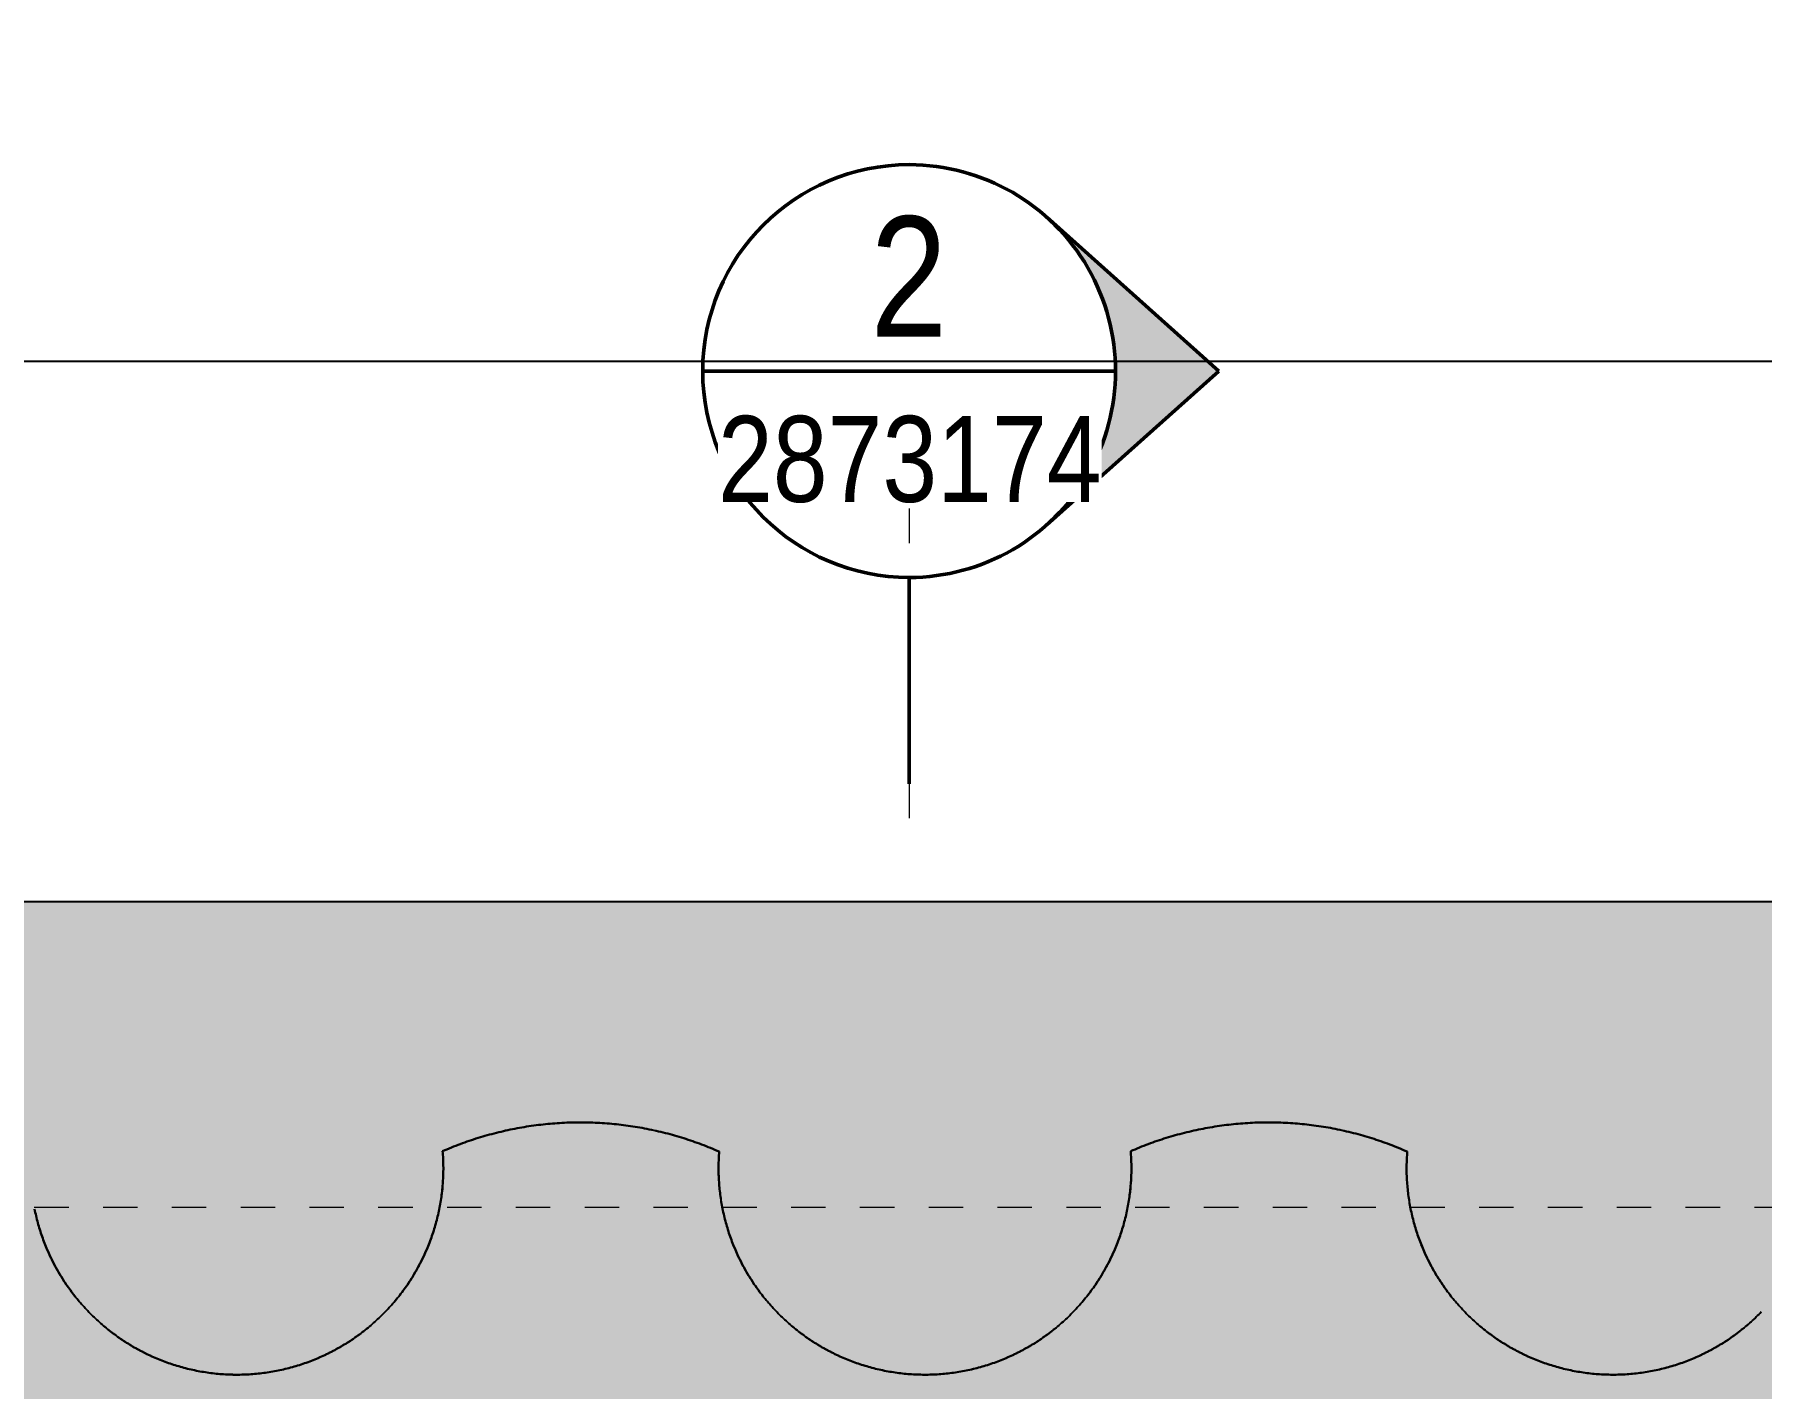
# Model space of a CAD drawing. Header units: metres. Extents: x -1161 to -1080, y 3 to 563.
# Drawn here: x -1143.33 to -1138.31, y 544.61 to 548.55 of the extents above; entities that cross this region are included whole.
import ezdxf

# ---------------------------------------------------------------- set-up
doc = ezdxf.new("R2010")
doc.units = ezdxf.units.M
for name, pattern in [('Dot_Section Line', [0.02, 0, -0.02]), ('JacobsDash', [0.0045, 0.003, -0.0015]), ('JacobsGridLine', [0.0145, 0.01, -0.001, 0.0025, -0.001])]:
    doc.linetypes.add(name, pattern=pattern)
for name, color, linetype, lineweight in [('A-DETL', 7, 'Continuous', 13), ('A-DETL-GENF', 7, 'Continuous', 9), ('A-GENM', 7, 'Continuous', 35), ('S-BEAM', 7, 'Continuous', 50), ('S-BEAM-HDLN', 7, 'JacobsDash', 18), ('S-GRID', 7, 'Continuous', 9)]:
    doc.layers.add(name, color=color, linetype=linetype, lineweight=lineweight)
doc.layers.add('G-ANNO-SYMB', color=7, linetype='Continuous', lineweight=35, true_color=0x0080ff)
doc.styles.add('Arial Narrow', font='ARIALN.TTF', dxfattribs={"height": 0.35})
doc.styles.add('Arial Narrow_2', font='ARIALN.TTF', dxfattribs={"height": 0.25})

# ---------------------------------------------------------------- blocks, each defined once
blk = doc.blocks.new('Top of Pavement - RL A - Top of Pavement - RL A-68818558-DRG-2873171 - BARRIER LAYOUT')
at = {"layer": 'A-GENM', "color": 253, "lineweight": 25, "true_color": 0xa3a3a3}
for points, knots in [([(133.6545, 52.8254), (133.6714, 52.7616), (133.7244, 52.5622), (133.8134, 52.2271), (133.9216, 51.8201), (134.0297, 51.4132), (134.1379, 51.0062), (134.246, 50.5993), (134.3542, 50.1923), (134.4623, 49.7853), (134.5704, 49.3784), (134.6786, 48.9714), (134.7867, 48.5645), (134.8949, 48.1575), (135.003, 47.7505), (135.1111, 47.3436), (135.2193, 46.9366), (135.3274, 46.5296), (135.4356, 46.1227), (135.5437, 45.7157), (135.6519, 45.3087), (135.76, 44.9017), (135.8682, 44.4948), (135.9763, 44.0878), (136.0844, 43.6808), (136.1926, 43.2739), (136.3007, 42.8669), (136.4089, 42.4599), (136.517, 42.0529), (136.6252, 41.6459), (136.7333, 41.239), (136.8415, 40.832), (136.9496, 40.425), (137.0578, 40.018), (137.1659, 39.611), (137.274, 39.204), (137.3822, 38.7971), (137.4903, 38.3901), (137.5985, 37.9831), (137.7066, 37.5761), (137.8148, 37.1691), (137.9229, 36.7621), (138.0311, 36.3552), (138.1392, 35.9482), (138.2474, 35.5412), (138.3555, 35.1342), (138.4637, 34.7272), (138.5718, 34.3202), (138.6799, 33.9132), (138.7881, 33.5062), (138.8962, 33.0993), (139.0044, 32.6923), (139.1125, 32.2853), (139.2207, 31.8783), (139.3288, 31.4713), (139.437, 31.0643), (139.5451, 30.6573), (139.6533, 30.2503), (139.7614, 29.8433), (139.8696, 29.4363), (139.9777, 29.0294), (140.0858, 28.6224), (140.194, 28.2154), (140.3021, 27.8084), (140.4103, 27.4014), (140.5184, 26.9944), (140.6266, 26.5874), (140.7347, 26.1804), (140.8429, 25.7734), (140.951, 25.3664), (141.0592, 24.9595), (141.1673, 24.5525), (141.2754, 24.1455), (141.3836, 23.7385), (141.4917, 23.3315), (141.5999, 22.9245), (141.708, 22.5175), (141.8162, 22.1105), (141.9243, 21.7036), (142.0325, 21.2966), (142.1406, 20.8896), (142.2487, 20.4826), (142.3569, 20.0756), (142.465, 19.6686), (142.5732, 19.2616), (142.6813, 18.8547), (142.7895, 18.4477), (142.8976, 18.0407), (143.0058, 17.6337), (143.1139, 17.2268), (143.222, 16.8198), (143.3302, 16.4128), (143.4383, 16.0058), (143.5465, 15.5989), (143.6546, 15.1919), (143.7627, 14.7849), (143.8709, 14.3779), (143.961, 14.0387), (144.0331, 13.7674), (144.0871, 13.5639), (144.1412, 13.3605), (144.2133, 13.0892), (144.3034, 12.75), (144.4116, 12.3431), (144.5197, 11.9361), (144.6278, 11.5291), (144.736, 11.1222), (144.8444, 10.7153), (144.9524, 10.3083), (145.0595, 9.9011), (145.1678, 9.4942), (145.2607, 9.1557), (145.3386, 8.886), (145.3992, 8.6845), (145.4628, 8.484), (145.5289, 8.2844), (145.5965, 8.0852), (145.6648, 7.8863), (145.7327, 7.6873), (145.8221, 7.4215), (145.9107, 7.1555), (145.9993, 6.8894), (146.0883, 6.6235), (146.1998, 6.2912), (146.3336, 5.8925), (146.4672, 5.4936), (146.6007, 5.0948), (146.7343, 4.6959), (146.8681, 4.2972), (147.0025, 3.8987), (147.1372, 3.5003), (147.317, 2.9692), (147.4968, 2.4381), (147.6766, 1.907), (147.8114, 1.5086), (147.9462, 1.1103), (148.0811, 0.712), (148.2159, 0.3137), (148.3507, -0.0847), (148.4855, -0.483), (148.6204, -0.8813), (148.7552, -1.2796), (148.89, -1.6778), (149.0248, -2.0761), (149.1596, -2.4744), (149.2944, -2.8727), (149.4293, -3.2709), (149.5641, -3.6692), (149.6989, -4.0675), (149.8334, -4.4649), (149.923, -4.7296), (149.9677, -4.8615)], [0.3165601, 0.3165601, 0.3165601, 0.3165601, 0.3179191, 0.3208092, 0.3236994, 0.3265896, 0.3294798, 0.3323699, 0.3352601, 0.3381503, 0.3410405, 0.3439306, 0.3468208, 0.349711, 0.3526012, 0.3554913, 0.3583815, 0.3612717, 0.3641618, 0.367052, 0.3699422, 0.3728324, 0.3757225, 0.3786127, 0.3815029, 0.3843931, 0.3872832, 0.3901734, 0.3930636, 0.3959538, 0.3988439, 0.4017341, 0.4046243, 0.4075145, 0.4104046, 0.4132948, 0.416185, 0.4190751, 0.4219653, 0.4248555, 0.4277457, 0.4306358, 0.433526, 0.4364162, 0.4393064, 0.4421965, 0.4450867, 0.4479769, 0.4508671, 0.4537572, 0.4566474, 0.4595376, 0.4624277, 0.4653179, 0.4682081, 0.4710983, 0.4739884, 0.4768786, 0.4797688, 0.482659, 0.4855491, 0.4884393, 0.4913295, 0.4942197, 0.4971098, 0.5, 0.5028902, 0.5057803, 0.5086705, 0.5115607, 0.5144509, 0.517341, 0.5202312, 0.5231214, 0.5260116, 0.5289017, 0.5317919, 0.5346821, 0.5375723, 0.5404624, 0.5433526, 0.5462428, 0.5491329, 0.5520231, 0.5549133, 0.5578035, 0.5606936, 0.5635838, 0.566474, 0.5693642, 0.5722543, 0.5751445, 0.5780347, 0.5809249, 0.583815, 0.5867052, 0.5895954, 0.5924855, 0.5939306, 0.5953757, 0.5968208, 0.5982659, 0.6011561, 0.6040462, 0.6069364, 0.6098266, 0.6127168, 0.6156069, 0.6184971, 0.6213873, 0.6242775, 0.6271676, 0.6286127, 0.6300578, 0.6315029, 0.632948, 0.6343931, 0.6358382, 0.6372832, 0.6387283, 0.6416185, 0.6430636, 0.6445087, 0.6473988, 0.650289, 0.6531792, 0.6560694, 0.6589595, 0.6618497, 0.6647399, 0.6676301, 0.6705202, 0.6763006, 0.6791908, 0.6820809, 0.6849711, 0.6878613, 0.6907514, 0.6936416, 0.6965318, 0.699422, 0.7023121, 0.7052023, 0.7080925, 0.7109827, 0.7138728, 0.716763, 0.7196532, 0.7225434, 0.7254335, 0.7283052, 0.7283052, 0.7283052, 0.7283052]), ([(133.6545, 52.8254), (133.6714, 52.7616), (133.7244, 52.5622), (133.8134, 52.2271), (133.9216, 51.8201), (134.0297, 51.4132), (134.1379, 51.0062), (134.246, 50.5993), (134.3542, 50.1923), (134.4623, 49.7853), (134.5704, 49.3784), (134.6786, 48.9714), (134.7867, 48.5645), (134.8949, 48.1575), (135.003, 47.7505), (135.1111, 47.3436), (135.2193, 46.9366), (135.3274, 46.5296), (135.4356, 46.1227), (135.5437, 45.7157), (135.6519, 45.3087), (135.76, 44.9017), (135.8682, 44.4948), (135.9763, 44.0878), (136.0844, 43.6808), (136.1926, 43.2739), (136.3007, 42.8669), (136.4089, 42.4599), (136.517, 42.0529), (136.6252, 41.6459), (136.7333, 41.239), (136.8415, 40.832), (136.9496, 40.425), (137.0578, 40.018), (137.1659, 39.611), (137.274, 39.204), (137.3822, 38.7971), (137.4903, 38.3901), (137.5985, 37.9831), (137.7066, 37.5761), (137.8148, 37.1691), (137.9229, 36.7621), (138.0311, 36.3552), (138.1392, 35.9482), (138.2474, 35.5412), (138.3555, 35.1342), (138.4637, 34.7272), (138.5718, 34.3202), (138.6799, 33.9132), (138.7881, 33.5062), (138.8962, 33.0993), (139.0044, 32.6923), (139.1125, 32.2853), (139.2207, 31.8783), (139.3288, 31.4713), (139.437, 31.0643), (139.5451, 30.6573), (139.6533, 30.2503), (139.7614, 29.8433), (139.8696, 29.4363), (139.9777, 29.0294), (140.0858, 28.6224), (140.194, 28.2154), (140.3021, 27.8084), (140.4103, 27.4014), (140.5184, 26.9944), (140.6266, 26.5874), (140.7347, 26.1804), (140.8429, 25.7734), (140.951, 25.3664), (141.0592, 24.9595), (141.1673, 24.5525), (141.2754, 24.1455), (141.3836, 23.7385), (141.5278, 23.1958), (141.672, 22.6532), (141.8162, 22.1105), (141.9243, 21.7036), (142.0325, 21.2966), (142.1406, 20.8896), (142.2487, 20.4826), (142.3569, 20.0756), (142.465, 19.6686), (142.5732, 19.2616), (142.6813, 18.8547), (142.7895, 18.4477), (142.8976, 18.0407), (143.0058, 17.6337), (143.1139, 17.2268), (143.222, 16.8198), (143.3302, 16.4128), (143.4383, 16.0058), (143.5465, 15.5989), (143.6546, 15.1919), (143.7627, 14.7849), (143.8709, 14.3779), (143.961, 14.0387), (144.0331, 13.7674), (144.0871, 13.5639), (144.1412, 13.3605), (144.2133, 13.0892), (144.3034, 12.75), (144.4116, 12.3431), (144.5197, 11.9361), (144.6278, 11.5291), (144.736, 11.1222), (144.8444, 10.7153), (144.9524, 10.3083), (145.0595, 9.9011), (145.1678, 9.4942), (145.2607, 9.1557), (145.3386, 8.886), (145.3992, 8.6845), (145.4628, 8.484), (145.5289, 8.2844), (145.5965, 8.0852), (145.6648, 7.8863), (145.7327, 7.6873), (145.8221, 7.4215), (145.9107, 7.1555), (145.9993, 6.8894), (146.0883, 6.6235), (146.1998, 6.2912), (146.3336, 5.8925), (146.4672, 5.4936), (146.6007, 5.0948), (146.7343, 4.6959), (146.8681, 4.2972), (147.0025, 3.8987), (147.1372, 3.5003), (147.2721, 3.102), (147.4069, 2.7037), (147.5418, 2.3053), (147.6766, 1.907), (147.8114, 1.5086), (147.9462, 1.1103), (148.0811, 0.712), (148.2159, 0.3137), (148.3507, -0.0847), (148.4855, -0.483), (148.6204, -0.8813), (148.7552, -1.2796), (148.89, -1.6778), (149.0248, -2.0761), (149.1596, -2.4744), (149.2944, -2.8727), (149.4293, -3.2709), (149.5641, -3.6692), (149.6989, -4.0675), (149.8334, -4.4649), (149.923, -4.7296), (149.9677, -4.8615)], [0.3165601, 0.3165601, 0.3165601, 0.3165601, 0.3179191, 0.3208092, 0.3236994, 0.3265896, 0.3294798, 0.3323699, 0.3352601, 0.3381503, 0.3410405, 0.3439306, 0.3468208, 0.349711, 0.3526012, 0.3554913, 0.3583815, 0.3612717, 0.3641618, 0.367052, 0.3699422, 0.3728324, 0.3757225, 0.3786127, 0.3815029, 0.3843931, 0.3872832, 0.3901734, 0.3930636, 0.3959538, 0.3988439, 0.4017341, 0.4046243, 0.4075145, 0.4104046, 0.4132948, 0.416185, 0.4190751, 0.4219653, 0.4248555, 0.4277457, 0.4306358, 0.433526, 0.4364162, 0.4393064, 0.4421965, 0.4450867, 0.4479769, 0.4508671, 0.4537572, 0.4566474, 0.4595376, 0.4624277, 0.4653179, 0.4682081, 0.4710983, 0.4739884, 0.4768786, 0.4797688, 0.482659, 0.4855491, 0.4884393, 0.4913295, 0.4942197, 0.4971098, 0.5, 0.5028902, 0.5057803, 0.5086705, 0.5115607, 0.5144509, 0.517341, 0.5202312, 0.5231214, 0.5260116, 0.5317919, 0.5346821, 0.5375723, 0.5404624, 0.5433526, 0.5462428, 0.5491329, 0.5520231, 0.5549133, 0.5578035, 0.5606936, 0.5635838, 0.566474, 0.5693642, 0.5722543, 0.5751445, 0.5780347, 0.5809249, 0.583815, 0.5867052, 0.5895954, 0.5924855, 0.5939306, 0.5953757, 0.5968208, 0.5982659, 0.6011561, 0.6040462, 0.6069364, 0.6098266, 0.6127168, 0.6156069, 0.6184971, 0.6213873, 0.6242775, 0.6271676, 0.6286127, 0.6300578, 0.6315029, 0.632948, 0.6343931, 0.6358382, 0.6372832, 0.6387283, 0.6416185, 0.6430636, 0.6445087, 0.6473988, 0.650289, 0.6531792, 0.6560694, 0.6589595, 0.6618497, 0.6647399, 0.6676301, 0.6705202, 0.6734104, 0.6763006, 0.6791908, 0.6820809, 0.6849711, 0.6878613, 0.6907514, 0.6936416, 0.6965318, 0.699422, 0.7023121, 0.7052023, 0.7080925, 0.7109827, 0.7138728, 0.716763, 0.7196532, 0.7225434, 0.7254335, 0.7283052, 0.7283052, 0.7283052, 0.7283052])]:
    blk.add_open_spline(points, degree=3, knots=knots, dxfattribs=at)
blk = doc.blocks.new('T2DPAA-T2D-C3S-RS-M3D-100334_rvt-1-DRG-2873171 - BARRIER LAYOUT')
at = {"layer": 'A-GENM', "color": 9, "lineweight": 25, "true_color": 0xbebebe}
for points in [[(-1142.0418, 545.3419), (-1142.0243, 545.3473), (-1142.0066, 545.3523), (-1141.9887, 545.3568)], [(-1141.9349, 545.3688), (-1141.9169, 545.3723), (-1141.8987, 545.3753), (-1141.8805, 545.3778)], [(-1141.8805, 545.3778), (-1141.8623, 545.3803), (-1141.844, 545.3823), (-1141.8257, 545.3838)], [(-1141.8257, 545.3838), (-1141.8073, 545.3853), (-1141.789, 545.3863), (-1141.7706, 545.3867)], [(-1141.7706, 545.3867), (-1141.7522, 545.3872), (-1141.7338, 545.3872), (-1141.7154, 545.3867)], [(-1141.7154, 545.3867), (-1141.6971, 545.3861), (-1141.6787, 545.3851), (-1141.6604, 545.3835)], [(-1141.6604, 545.3835), (-1141.642, 545.382), (-1141.6238, 545.3799), (-1141.6056, 545.3774)], [(-1141.6056, 545.3774), (-1141.5873, 545.3748), (-1141.5692, 545.3718), (-1141.5512, 545.3682)], [(-1141.5512, 545.3682), (-1141.5331, 545.3647), (-1141.5152, 545.3606), (-1141.4974, 545.3561)], [(-1141.4974, 545.3561), (-1141.4795, 545.3515), (-1141.4619, 545.3465), (-1141.4443, 545.3409)], [(-1140.0418, 545.3419), (-1140.0243, 545.3473), (-1140.0066, 545.3523), (-1139.9887, 545.3568)], [(-1139.9349, 545.3688), (-1139.9169, 545.3723), (-1139.8987, 545.3753), (-1139.8805, 545.3778)], [(-1139.8805, 545.3778), (-1139.8623, 545.3803), (-1139.844, 545.3823), (-1139.8257, 545.3838)], [(-1139.8257, 545.3838), (-1139.8073, 545.3853), (-1139.789, 545.3863), (-1139.7706, 545.3868)], [(-1139.7706, 545.3868), (-1139.7522, 545.3872), (-1139.7338, 545.3872), (-1139.7154, 545.3867)], [(-1139.7154, 545.3867), (-1139.6971, 545.3861), (-1139.6787, 545.3851), (-1139.6604, 545.3835)], [(-1139.6604, 545.3835), (-1139.642, 545.382), (-1139.6238, 545.3799), (-1139.6055, 545.3774)], [(-1139.6055, 545.3774), (-1139.5873, 545.3748), (-1139.5692, 545.3718), (-1139.5512, 545.3682)], [(-1139.5512, 545.3682), (-1139.5331, 545.3647), (-1139.5152, 545.3606), (-1139.4974, 545.3561)], [(-1139.4974, 545.3561), (-1139.4795, 545.3515), (-1139.4618, 545.3465), (-1139.4443, 545.3409)], [(-1142.1451, 545.3033), (-1142.1283, 545.3107), (-1142.1112, 545.3176), (-1142.094, 545.324)], [(-1142.1431, 545.2609), (-1142.1433, 545.2751), (-1142.144, 545.2892), (-1142.1451, 545.3033)], [(-1142.094, 545.324), (-1142.0768, 545.3305), (-1142.0594, 545.3364), (-1142.0418, 545.3419)], [(-1141.4443, 545.3409), (-1141.4268, 545.3354), (-1141.4094, 545.3294), (-1141.3922, 545.3229)], [(-1141.3922, 545.3229), (-1141.375, 545.3165), (-1141.3579, 545.3095), (-1141.3411, 545.3021)], [(-1141.3411, 545.3021), (-1141.3422, 545.2882), (-1141.3429, 545.2743), (-1141.343, 545.2604)], [(-1140.1451, 545.3033), (-1140.1283, 545.3107), (-1140.1112, 545.3176), (-1140.094, 545.324)], [(-1140.1431, 545.2609), (-1140.1433, 545.2751), (-1140.144, 545.2892), (-1140.1451, 545.3033)], [(-1140.094, 545.324), (-1140.0768, 545.3305), (-1140.0594, 545.3364), (-1140.0418, 545.3419)], [(-1139.4443, 545.3409), (-1139.4268, 545.3354), (-1139.4094, 545.3294), (-1139.3922, 545.3229)], [(-1139.3922, 545.3229), (-1139.375, 545.3165), (-1139.3579, 545.3095), (-1139.3411, 545.3021)], [(-1139.3411, 545.3021), (-1139.3422, 545.2882), (-1139.3429, 545.2743), (-1139.343, 545.2604)], [(-1142.1441, 545.2184), (-1142.1433, 545.2325), (-1142.1429, 545.2467), (-1142.1431, 545.2609)], [(-1141.343, 545.2604), (-1141.3432, 545.2465), (-1141.3429, 545.2326), (-1141.3421, 545.2187)], [(-1140.1441, 545.2184), (-1140.1433, 545.2325), (-1140.1429, 545.2467), (-1140.1431, 545.2609)], [(-1139.343, 545.2604), (-1139.3432, 545.2465), (-1139.3429, 545.2326), (-1139.3421, 545.2187)], [(-1142.1481, 545.1761), (-1142.1463, 545.1901), (-1142.1449, 545.2042), (-1142.1441, 545.2184)], [(-1141.3421, 545.2187), (-1141.3412, 545.2048), (-1141.34, 545.1909), (-1141.3382, 545.1771)], [(-1140.1481, 545.1761), (-1140.1463, 545.1901), (-1140.1449, 545.2042), (-1140.1441, 545.2184)], [(-1139.3421, 545.2187), (-1139.3412, 545.2048), (-1139.34, 545.1909), (-1139.3382, 545.1771)], [(-1142.1551, 545.1341), (-1142.1523, 545.148), (-1142.1499, 545.162), (-1142.1481, 545.1761)], [(-1141.3382, 545.1771), (-1141.3364, 545.1633), (-1141.3342, 545.1496), (-1141.3314, 545.1359)], [(-1140.1551, 545.1341), (-1140.1523, 545.148), (-1140.1499, 545.162), (-1140.1481, 545.1761)], [(-1139.3382, 545.1771), (-1139.3364, 545.1633), (-1139.3342, 545.1496), (-1139.3314, 545.1359)], [(-1143.3313, 545.1352), (-1143.3286, 545.1218), (-1143.3254, 545.1085), (-1143.3218, 545.0953)], [(-1143.3218, 545.0953), (-1143.3181, 545.0819), (-1143.314, 545.0686), (-1143.3094, 545.0554)], [(-1142.165, 545.0928), (-1142.1612, 545.1065), (-1142.1579, 545.1203), (-1142.1551, 545.1341)], [(-1141.3314, 545.1359), (-1141.3287, 545.1223), (-1141.3255, 545.1087), (-1141.3218, 545.0953)], [(-1141.3218, 545.0953), (-1141.3181, 545.0819), (-1141.314, 545.0686), (-1141.3094, 545.0554)], [(-1140.165, 545.0928), (-1140.1612, 545.1065), (-1140.1579, 545.1203), (-1140.1551, 545.1341)], [(-1139.3314, 545.1359), (-1139.3287, 545.1223), (-1139.3255, 545.1087), (-1139.3218, 545.0953)], [(-1139.3218, 545.0953), (-1139.3181, 545.0819), (-1139.314, 545.0686), (-1139.3094, 545.0554)], [(-1143.3094, 545.0554), (-1143.3048, 545.0423), (-1143.2997, 545.0293), (-1143.2942, 545.0165)], [(-1142.1935, 545.0128), (-1142.1878, 545.0258), (-1142.1826, 545.0389), (-1142.1779, 545.0523)], [(-1142.1779, 545.0523), (-1142.1731, 545.0656), (-1142.1688, 545.0792), (-1142.165, 545.0928)], [(-1141.3094, 545.0554), (-1141.3048, 545.0423), (-1141.2997, 545.0293), (-1141.2942, 545.0165)], [(-1140.1935, 545.0128), (-1140.1878, 545.0258), (-1140.1826, 545.0389), (-1140.1779, 545.0523)], [(-1140.1779, 545.0523), (-1140.1731, 545.0656), (-1140.1688, 545.0792), (-1140.165, 545.0928)], [(-1139.3094, 545.0554), (-1139.3048, 545.0423), (-1139.2997, 545.0293), (-1139.2942, 545.0165)], [(-1143.2942, 545.0165), (-1143.2888, 545.0037), (-1143.2828, 544.9912), (-1143.2764, 544.9788)], [(-1142.212, 544.9745), (-1142.2054, 544.987), (-1142.1992, 544.9998), (-1142.1935, 545.0128)], [(-1141.2942, 545.0165), (-1141.2888, 545.0037), (-1141.2828, 544.9912), (-1141.2764, 544.9788)], [(-1140.212, 544.9745), (-1140.2054, 544.987), (-1140.1992, 544.9998), (-1140.1935, 545.0128)], [(-1139.2942, 545.0165), (-1139.2888, 545.0037), (-1139.2828, 544.9912), (-1139.2764, 544.9788)], [(-1143.2764, 544.9788), (-1143.2701, 544.9664), (-1143.2633, 544.9543), (-1143.256, 544.9424)], [(-1143.256, 544.9424), (-1143.2488, 544.9305), (-1143.2412, 544.9188), (-1143.2331, 544.9074)], [(-1142.233, 544.9376), (-1142.2256, 544.9496), (-1142.2185, 544.9619), (-1142.212, 544.9745)], [(-1141.2764, 544.9788), (-1141.2701, 544.9664), (-1141.2633, 544.9543), (-1141.256, 544.9424)], [(-1141.256, 544.9424), (-1141.2488, 544.9305), (-1141.2412, 544.9188), (-1141.2331, 544.9074)], [(-1140.233, 544.9376), (-1140.2256, 544.9496), (-1140.2185, 544.9619), (-1140.212, 544.9745)], [(-1139.2764, 544.9788), (-1139.2701, 544.9664), (-1139.2633, 544.9543), (-1139.256, 544.9424)], [(-1139.256, 544.9424), (-1139.2488, 544.9305), (-1139.2412, 544.9188), (-1139.2331, 544.9074)], [(-1143.2331, 544.9074), (-1143.2251, 544.8961), (-1143.2167, 544.885), (-1143.2079, 544.8742)], [(-1142.2828, 544.8687), (-1142.2737, 544.8796), (-1142.265, 544.8908), (-1142.2567, 544.9023)], [(-1142.2567, 544.9023), (-1142.2484, 544.9137), (-1142.2405, 544.9255), (-1142.233, 544.9376)], [(-1141.2331, 544.9074), (-1141.2251, 544.8961), (-1141.2167, 544.885), (-1141.2079, 544.8742)], [(-1140.2828, 544.8687), (-1140.2737, 544.8796), (-1140.265, 544.8908), (-1140.2567, 544.9023)], [(-1140.2567, 544.9023), (-1140.2484, 544.9137), (-1140.2405, 544.9255), (-1140.233, 544.9376)], [(-1139.2331, 544.9074), (-1139.2251, 544.8961), (-1139.2167, 544.885), (-1139.2079, 544.8742)], [(-1143.2079, 544.8742), (-1143.1991, 544.8634), (-1143.1899, 544.8529), (-1143.1804, 544.8428)], [(-1143.1804, 544.8428), (-1143.1708, 544.8326), (-1143.161, 544.8228), (-1143.1507, 544.8134)], [(-1142.3112, 544.8371), (-1142.3014, 544.8473), (-1142.2919, 544.8578), (-1142.2828, 544.8687)], [(-1141.2079, 544.8742), (-1141.1991, 544.8634), (-1141.1899, 544.8529), (-1141.1804, 544.8428)], [(-1141.1804, 544.8428), (-1141.1708, 544.8326), (-1141.161, 544.8228), (-1141.1507, 544.8134)], [(-1140.3112, 544.8371), (-1140.3014, 544.8473), (-1140.2919, 544.8578), (-1140.2828, 544.8687)], [(-1139.2079, 544.8742), (-1139.1991, 544.8634), (-1139.1899, 544.8529), (-1139.1804, 544.8428)], [(-1139.1804, 544.8428), (-1139.1708, 544.8326), (-1139.161, 544.8228), (-1139.1507, 544.8134)], [(-1143.1507, 544.8134), (-1143.1405, 544.8039), (-1143.13, 544.7948), (-1143.1191, 544.7861)], [(-1142.3744, 544.7802), (-1142.3632, 544.789), (-1142.3523, 544.7981), (-1142.3418, 544.8075)], [(-1142.3418, 544.8075), (-1142.3313, 544.817), (-1142.321, 544.8269), (-1142.3112, 544.8371)], [(-1141.1507, 544.8134), (-1141.1405, 544.8039), (-1141.13, 544.7948), (-1141.1191, 544.7861)], [(-1140.3744, 544.7802), (-1140.3632, 544.789), (-1140.3523, 544.7981), (-1140.3418, 544.8075)], [(-1140.3418, 544.8075), (-1140.3313, 544.817), (-1140.321, 544.8269), (-1140.3112, 544.8371)], [(-1139.1507, 544.8134), (-1139.1405, 544.8039), (-1139.13, 544.7948), (-1139.1191, 544.7861)], [(-1138.3744, 544.7802), (-1138.3632, 544.789), (-1138.3523, 544.7981), (-1138.3418, 544.8075)], [(-1138.3418, 544.8075), (-1138.3315, 544.8168), (-1138.3216, 544.8263), (-1138.312, 544.8363)], [(-1143.1191, 544.7861), (-1143.1083, 544.7774), (-1143.0971, 544.769), (-1143.0857, 544.7611)], [(-1143.0857, 544.7611), (-1143.0743, 544.7531), (-1143.0626, 544.7456), (-1143.0506, 544.7384)], [(-1142.4449, 544.7329), (-1142.4326, 544.7399), (-1142.4206, 544.7474), (-1142.4088, 544.7553)], [(-1142.4088, 544.7553), (-1142.3971, 544.7632), (-1142.3856, 544.7715), (-1142.3744, 544.7802)], [(-1141.1191, 544.7861), (-1141.1083, 544.7774), (-1141.0971, 544.769), (-1141.0857, 544.7611)], [(-1141.0857, 544.7611), (-1141.0743, 544.7531), (-1141.0626, 544.7456), (-1141.0506, 544.7384)], [(-1140.445, 544.7329), (-1140.4327, 544.74), (-1140.4206, 544.7474), (-1140.4088, 544.7553)], [(-1140.4088, 544.7553), (-1140.3971, 544.7632), (-1140.3856, 544.7715), (-1140.3744, 544.7802)], [(-1139.1191, 544.7861), (-1139.1083, 544.7774), (-1139.0971, 544.769), (-1139.0857, 544.7611)], [(-1139.0857, 544.7611), (-1139.0743, 544.7531), (-1139.0626, 544.7456), (-1139.0506, 544.7384)], [(-1138.445, 544.7329), (-1138.4327, 544.74), (-1138.4206, 544.7474), (-1138.4088, 544.7553)], [(-1138.4088, 544.7553), (-1138.3971, 544.7632), (-1138.3856, 544.7715), (-1138.3744, 544.7802)], [(-1143.0506, 544.7384), (-1143.0387, 544.7313), (-1143.0265, 544.7246), (-1143.0141, 544.7183)], [(-1143.0141, 544.7183), (-1143.0016, 544.712), (-1142.989, 544.7061), (-1142.9762, 544.7007)], [(-1142.9762, 544.7007), (-1142.9633, 544.6953), (-1142.9503, 544.6904), (-1142.9371, 544.6859)], [(-1142.5616, 544.6817), (-1142.548, 544.686), (-1142.5347, 544.6908), (-1142.5215, 544.696)], [(-1142.5215, 544.696), (-1142.5083, 544.7013), (-1142.4953, 544.707), (-1142.4826, 544.7131)], [(-1142.4826, 544.7131), (-1142.4698, 544.7193), (-1142.4572, 544.7259), (-1142.4449, 544.7329)], [(-1141.0506, 544.7384), (-1141.0387, 544.7313), (-1141.0265, 544.7246), (-1141.0141, 544.7183)], [(-1141.0141, 544.7183), (-1141.0016, 544.712), (-1140.989, 544.7061), (-1140.9762, 544.7007)], [(-1140.9762, 544.7007), (-1140.9633, 544.6953), (-1140.9503, 544.6904), (-1140.9371, 544.6859)], [(-1140.5616, 544.6817), (-1140.548, 544.686), (-1140.5347, 544.6908), (-1140.5215, 544.696)], [(-1140.5215, 544.696), (-1140.5083, 544.7012), (-1140.4953, 544.707), (-1140.4826, 544.7131)], [(-1140.4826, 544.7131), (-1140.4698, 544.7193), (-1140.4573, 544.7259), (-1140.445, 544.7329)], [(-1139.0506, 544.7384), (-1139.0387, 544.7313), (-1139.0265, 544.7246), (-1139.0141, 544.7183)], [(-1139.0141, 544.7183), (-1139.0016, 544.712), (-1138.989, 544.7061), (-1138.9762, 544.7007)], [(-1138.9762, 544.7007), (-1138.9633, 544.6953), (-1138.9503, 544.6904), (-1138.9371, 544.6859)], [(-1138.5615, 544.6817), (-1138.548, 544.686), (-1138.5347, 544.6908), (-1138.5215, 544.696)], [(-1138.5215, 544.696), (-1138.5083, 544.7012), (-1138.4953, 544.707), (-1138.4826, 544.7131)], [(-1138.4826, 544.7131), (-1138.4698, 544.7193), (-1138.4573, 544.7259), (-1138.445, 544.7329)], [(-1142.9371, 544.6859), (-1142.924, 544.6814), (-1142.9106, 544.6773), (-1142.8972, 544.6737)], [(-1142.8972, 544.6737), (-1142.8835, 544.6701), (-1142.8696, 544.6669), (-1142.8557, 544.6643)], [(-1142.8557, 544.6643), (-1142.8418, 544.6616), (-1142.8278, 544.6594), (-1142.8137, 544.6578)], [(-1142.8137, 544.6578), (-1142.7996, 544.6561), (-1142.7855, 544.6549), (-1142.7713, 544.6543)], [(-1142.7713, 544.6543), (-1142.7642, 544.6539), (-1142.7501, 544.6535), (-1142.7359, 544.6536), (-1142.7288, 544.6538)], [(-1142.7288, 544.6538), (-1142.7146, 544.6541), (-1142.7005, 544.655), (-1142.6863, 544.6563)], [(-1142.6863, 544.6563), (-1142.6722, 544.6576), (-1142.6582, 544.6595), (-1142.6442, 544.6618)], [(-1142.6442, 544.6618), (-1142.6302, 544.6641), (-1142.6163, 544.667), (-1142.6025, 544.6703)], [(-1142.6025, 544.6703), (-1142.5887, 544.6736), (-1142.5751, 544.6774), (-1142.5616, 544.6817)], [(-1140.9371, 544.6859), (-1140.924, 544.6814), (-1140.9106, 544.6773), (-1140.8972, 544.6737)], [(-1140.8972, 544.6737), (-1140.8835, 544.6701), (-1140.8696, 544.6669), (-1140.8557, 544.6643)], [(-1140.8557, 544.6643), (-1140.8418, 544.6616), (-1140.8278, 544.6594), (-1140.8137, 544.6578)], [(-1140.8137, 544.6578), (-1140.8067, 544.6569), (-1140.7925, 544.6555), (-1140.7784, 544.6546), (-1140.7713, 544.6543)], [(-1140.7713, 544.6543), (-1140.7571, 544.6536), (-1140.743, 544.6534), (-1140.7288, 544.6538)], [(-1140.7288, 544.6538), (-1140.7146, 544.6541), (-1140.7005, 544.6549), (-1140.6863, 544.6563)], [(-1140.6863, 544.6563), (-1140.6722, 544.6576), (-1140.6582, 544.6595), (-1140.6442, 544.6618)], [(-1140.6442, 544.6618), (-1140.6302, 544.6642), (-1140.6163, 544.667), (-1140.6025, 544.6703)], [(-1140.6025, 544.6703), (-1140.5887, 544.6736), (-1140.5751, 544.6774), (-1140.5616, 544.6817)], [(-1138.9371, 544.6859), (-1138.924, 544.6814), (-1138.9106, 544.6773), (-1138.8972, 544.6737)], [(-1138.8972, 544.6737), (-1138.8835, 544.6701), (-1138.8696, 544.6669), (-1138.8557, 544.6643)], [(-1138.8557, 544.6643), (-1138.8418, 544.6616), (-1138.8278, 544.6594), (-1138.8137, 544.6578)], [(-1138.8137, 544.6578), (-1138.8067, 544.6569), (-1138.7925, 544.6555), (-1138.7784, 544.6546), (-1138.7713, 544.6543)], [(-1138.7713, 544.6543), (-1138.7571, 544.6536), (-1138.743, 544.6534), (-1138.7288, 544.6538)], [(-1138.7288, 544.6538), (-1138.7146, 544.6541), (-1138.7005, 544.6549), (-1138.6863, 544.6563)], [(-1138.6863, 544.6563), (-1138.6722, 544.6576), (-1138.6582, 544.6595), (-1138.6442, 544.6618)], [(-1138.6442, 544.6618), (-1138.6302, 544.6642), (-1138.6163, 544.667), (-1138.6025, 544.6703)], [(-1138.6025, 544.6703), (-1138.5887, 544.6736), (-1138.5751, 544.6774), (-1138.5615, 544.6817)]]:
    blk.add_open_spline(points, degree=3, dxfattribs=at)
at = {"layer": 'A-GENM', "color": 253, "lineweight": 25, "true_color": 0xa3a3a3}
for points in [[(-1141.9887, 545.3568), (-1142.0066, 545.3523), (-1142.0243, 545.3473), (-1142.0418, 545.3419)], [(-1141.9349, 545.3688), (-1141.953, 545.3653), (-1141.9709, 545.3613), (-1141.9887, 545.3568)], [(-1141.8805, 545.3778), (-1141.8987, 545.3753), (-1141.9169, 545.3723), (-1141.9349, 545.3688)], [(-1141.8257, 545.3838), (-1141.844, 545.3823), (-1141.8623, 545.3803), (-1141.8805, 545.3778)], [(-1141.7706, 545.3867), (-1141.789, 545.3863), (-1141.8073, 545.3853), (-1141.8257, 545.3838)], [(-1141.7154, 545.3867), (-1141.7338, 545.3872), (-1141.7522, 545.3872), (-1141.7706, 545.3867)], [(-1141.6604, 545.3835), (-1141.6787, 545.3851), (-1141.6971, 545.3861), (-1141.7154, 545.3867)], [(-1141.6056, 545.3774), (-1141.6238, 545.3799), (-1141.642, 545.382), (-1141.6604, 545.3835)], [(-1141.5512, 545.3682), (-1141.5692, 545.3718), (-1141.5873, 545.3748), (-1141.6056, 545.3774)], [(-1141.4974, 545.3561), (-1141.5063, 545.3583), (-1141.5242, 545.3626), (-1141.5421, 545.3664), (-1141.5512, 545.3682)], [(-1141.4443, 545.3409), (-1141.4619, 545.3465), (-1141.4795, 545.3515), (-1141.4974, 545.3561)], [(-1139.9887, 545.3568), (-1140.0066, 545.3523), (-1140.0243, 545.3473), (-1140.0418, 545.3419)], [(-1139.9349, 545.3688), (-1139.953, 545.3653), (-1139.9709, 545.3613), (-1139.9887, 545.3568)], [(-1139.8805, 545.3778), (-1139.8987, 545.3753), (-1139.9169, 545.3723), (-1139.9349, 545.3688)], [(-1139.8257, 545.3838), (-1139.844, 545.3823), (-1139.8623, 545.3803), (-1139.8805, 545.3778)], [(-1139.7706, 545.3867), (-1139.789, 545.3863), (-1139.8073, 545.3853), (-1139.8257, 545.3838)], [(-1139.7154, 545.3867), (-1139.7338, 545.3872), (-1139.7522, 545.3872), (-1139.7706, 545.3867)], [(-1139.6604, 545.3835), (-1139.6787, 545.3851), (-1139.6971, 545.3861), (-1139.7154, 545.3867)], [(-1139.6055, 545.3774), (-1139.6238, 545.3799), (-1139.642, 545.382), (-1139.6604, 545.3835)], [(-1139.5512, 545.3682), (-1139.5692, 545.3718), (-1139.5873, 545.3748), (-1139.6055, 545.3774)], [(-1139.4974, 545.3561), (-1139.5063, 545.3583), (-1139.5241, 545.3626), (-1139.5421, 545.3664), (-1139.5512, 545.3682)], [(-1139.4443, 545.3409), (-1139.4618, 545.3465), (-1139.4795, 545.3515), (-1139.4974, 545.3561)], [(-1142.094, 545.324), (-1142.1112, 545.3176), (-1142.1283, 545.3107), (-1142.1451, 545.3033)], [(-1142.1451, 545.3033), (-1142.144, 545.2892), (-1142.1433, 545.2751), (-1142.1431, 545.2609)], [(-1142.0418, 545.3419), (-1142.0594, 545.3364), (-1142.0768, 545.3305), (-1142.094, 545.324)], [(-1141.3922, 545.3229), (-1141.4094, 545.3294), (-1141.4268, 545.3354), (-1141.4443, 545.3409)], [(-1141.3411, 545.3021), (-1141.3579, 545.3095), (-1141.375, 545.3165), (-1141.3922, 545.3229)], [(-1141.343, 545.2604), (-1141.3429, 545.2743), (-1141.3422, 545.2882), (-1141.3411, 545.3021)], [(-1140.094, 545.324), (-1140.1112, 545.3176), (-1140.1283, 545.3107), (-1140.1451, 545.3033)], [(-1140.1451, 545.3033), (-1140.144, 545.2892), (-1140.1433, 545.2751), (-1140.1431, 545.2609)], [(-1140.0418, 545.3419), (-1140.0594, 545.3364), (-1140.0768, 545.3305), (-1140.094, 545.324)], [(-1139.3922, 545.3229), (-1139.4094, 545.3294), (-1139.4268, 545.3354), (-1139.4443, 545.3409)], [(-1139.3411, 545.3021), (-1139.3579, 545.3095), (-1139.375, 545.3165), (-1139.3922, 545.3229)], [(-1139.343, 545.2604), (-1139.3429, 545.2743), (-1139.3422, 545.2882), (-1139.3411, 545.3021)], [(-1142.1431, 545.2609), (-1142.1429, 545.2467), (-1142.1433, 545.2325), (-1142.1441, 545.2184)], [(-1141.342, 545.2187), (-1141.3429, 545.2326), (-1141.3432, 545.2465), (-1141.343, 545.2604)], [(-1140.1431, 545.2609), (-1140.1429, 545.2467), (-1140.1433, 545.2325), (-1140.1441, 545.2184)], [(-1139.3421, 545.2187), (-1139.3429, 545.2326), (-1139.3432, 545.2465), (-1139.343, 545.2604)], [(-1141.3382, 545.1771), (-1141.3399, 545.1909), (-1141.3412, 545.2048), (-1141.342, 545.2187)], [(-1139.3382, 545.1771), (-1139.34, 545.1909), (-1139.3412, 545.2048), (-1139.3421, 545.2187)], [(-1142.1481, 545.1761), (-1142.1499, 545.162), (-1142.1523, 545.148), (-1142.1551, 545.1341)], [(-1141.3314, 545.1359), (-1141.3341, 545.1496), (-1141.3364, 545.1633), (-1141.3382, 545.1771)], [(-1140.1481, 545.1761), (-1140.1499, 545.162), (-1140.1523, 545.148), (-1140.1551, 545.1341)], [(-1139.3314, 545.1359), (-1139.3341, 545.1496), (-1139.3364, 545.1633), (-1139.3382, 545.1771)], [(-1143.3218, 545.0953), (-1143.3254, 545.1085), (-1143.3286, 545.1218), (-1143.3313, 545.1352)], [(-1143.3094, 545.0554), (-1143.314, 545.0686), (-1143.3181, 545.0819), (-1143.3218, 545.0953)], [(-1142.1551, 545.1341), (-1142.1579, 545.1203), (-1142.1612, 545.1065), (-1142.165, 545.0928)], [(-1141.3218, 545.0953), (-1141.3255, 545.1087), (-1141.3287, 545.1223), (-1141.3314, 545.1359)], [(-1141.3094, 545.0554), (-1141.314, 545.0686), (-1141.3181, 545.0819), (-1141.3218, 545.0953)], [(-1140.1551, 545.1341), (-1140.1579, 545.1203), (-1140.1612, 545.1065), (-1140.165, 545.0928)], [(-1139.3218, 545.0953), (-1139.3255, 545.1087), (-1139.3287, 545.1223), (-1139.3314, 545.1359)], [(-1139.3094, 545.0554), (-1139.314, 545.0686), (-1139.3181, 545.0819), (-1139.3218, 545.0953)], [(-1143.2942, 545.0165), (-1143.2997, 545.0293), (-1143.3048, 545.0423), (-1143.3094, 545.0554)], [(-1142.1779, 545.0523), (-1142.1826, 545.0389), (-1142.1878, 545.0258), (-1142.1935, 545.0128)], [(-1142.165, 545.0928), (-1142.1669, 545.086), (-1142.171, 545.0724), (-1142.1755, 545.059), (-1142.1779, 545.0523)], [(-1141.2942, 545.0165), (-1141.2997, 545.0293), (-1141.3048, 545.0423), (-1141.3094, 545.0554)], [(-1140.1779, 545.0523), (-1140.1826, 545.0389), (-1140.1878, 545.0258), (-1140.1935, 545.0128)], [(-1140.165, 545.0928), (-1140.1669, 545.086), (-1140.171, 545.0724), (-1140.1755, 545.059), (-1140.1779, 545.0523)], [(-1139.2943, 545.0165), (-1139.2998, 545.0293), (-1139.3048, 545.0423), (-1139.3094, 545.0554)], [(-1143.2764, 544.9788), (-1143.2828, 544.9912), (-1143.2888, 545.0037), (-1143.2942, 545.0165)], [(-1142.1935, 545.0128), (-1142.1992, 544.9998), (-1142.2054, 544.987), (-1142.212, 544.9745)], [(-1141.2764, 544.9788), (-1141.2828, 544.9912), (-1141.2888, 545.0037), (-1141.2942, 545.0165)], [(-1140.1935, 545.0128), (-1140.1992, 544.9998), (-1140.2054, 544.987), (-1140.212, 544.9745)], [(-1139.2764, 544.9788), (-1139.2828, 544.9912), (-1139.2888, 545.0037), (-1139.2943, 545.0165)], [(-1143.256, 544.9424), (-1143.2633, 544.9543), (-1143.2701, 544.9664), (-1143.2764, 544.9788)], [(-1143.2331, 544.9074), (-1143.2412, 544.9188), (-1143.2488, 544.9305), (-1143.256, 544.9424)], [(-1141.256, 544.9424), (-1141.2633, 544.9543), (-1141.2701, 544.9664), (-1141.2764, 544.9788)], [(-1141.2331, 544.9074), (-1141.2412, 544.9188), (-1141.2488, 544.9305), (-1141.256, 544.9424)], [(-1139.256, 544.9424), (-1139.2632, 544.9543), (-1139.2701, 544.9664), (-1139.2764, 544.9788)], [(-1139.2331, 544.9074), (-1139.2412, 544.9188), (-1139.2488, 544.9305), (-1139.256, 544.9424)], [(-1143.2079, 544.8742), (-1143.2167, 544.885), (-1143.2251, 544.8961), (-1143.2331, 544.9074)], [(-1142.2567, 544.9023), (-1142.265, 544.8908), (-1142.2737, 544.8796), (-1142.2828, 544.8687)], [(-1142.233, 544.9376), (-1142.2405, 544.9255), (-1142.2484, 544.9137), (-1142.2567, 544.9023)], [(-1141.2079, 544.8742), (-1141.2167, 544.885), (-1141.2251, 544.8961), (-1141.2331, 544.9074)], [(-1140.2567, 544.9023), (-1140.265, 544.8908), (-1140.2737, 544.8796), (-1140.2828, 544.8687)], [(-1140.233, 544.9376), (-1140.2405, 544.9255), (-1140.2484, 544.9137), (-1140.2567, 544.9023)], [(-1139.2079, 544.8742), (-1139.2167, 544.885), (-1139.2251, 544.8961), (-1139.2331, 544.9074)], [(-1143.1804, 544.8428), (-1143.1899, 544.8529), (-1143.1991, 544.8634), (-1143.2079, 544.8742)], [(-1143.1507, 544.8134), (-1143.161, 544.8228), (-1143.1708, 544.8326), (-1143.1804, 544.8428)], [(-1142.2828, 544.8687), (-1142.2919, 544.8578), (-1142.3014, 544.8473), (-1142.3112, 544.8371)], [(-1141.1804, 544.8428), (-1141.1899, 544.8529), (-1141.1991, 544.8634), (-1141.2079, 544.8742)], [(-1141.1507, 544.8134), (-1141.161, 544.8228), (-1141.1708, 544.8326), (-1141.1804, 544.8428)], [(-1140.2828, 544.8687), (-1140.2919, 544.8578), (-1140.3014, 544.8473), (-1140.3112, 544.8371)], [(-1139.1804, 544.8428), (-1139.1899, 544.8529), (-1139.1991, 544.8634), (-1139.2079, 544.8742)], [(-1139.1507, 544.8134), (-1139.161, 544.8228), (-1139.1708, 544.8326), (-1139.1804, 544.8428)], [(-1143.1191, 544.7861), (-1143.13, 544.7948), (-1143.1405, 544.8039), (-1143.1507, 544.8134)], [(-1142.3418, 544.8076), (-1142.3523, 544.7981), (-1142.3632, 544.789), (-1142.3744, 544.7803)], [(-1142.3112, 544.8371), (-1142.3211, 544.8269), (-1142.3313, 544.817), (-1142.3418, 544.8076)], [(-1141.1191, 544.7861), (-1141.13, 544.7948), (-1141.1405, 544.8039), (-1141.1507, 544.8134)], [(-1140.3418, 544.8076), (-1140.3523, 544.7981), (-1140.3632, 544.789), (-1140.3744, 544.7803)], [(-1140.3112, 544.8371), (-1140.3211, 544.8269), (-1140.3313, 544.817), (-1140.3418, 544.8076)], [(-1139.1191, 544.7861), (-1139.13, 544.7948), (-1139.1405, 544.8039), (-1139.1507, 544.8134)], [(-1138.3418, 544.8076), (-1138.3523, 544.7981), (-1138.3632, 544.789), (-1138.3744, 544.7803)], [(-1138.312, 544.8363), (-1138.3216, 544.8264), (-1138.3315, 544.8168), (-1138.3418, 544.8076)], [(-1143.0857, 544.7611), (-1143.0971, 544.769), (-1143.1083, 544.7774), (-1143.1191, 544.7861)], [(-1143.0506, 544.7384), (-1143.0626, 544.7456), (-1143.0743, 544.7531), (-1143.0857, 544.7611)], [(-1142.4088, 544.7553), (-1142.4206, 544.7474), (-1142.4326, 544.74), (-1142.4449, 544.7329)], [(-1142.3744, 544.7803), (-1142.3856, 544.7715), (-1142.3971, 544.7632), (-1142.4088, 544.7553)], [(-1141.0857, 544.7611), (-1141.0971, 544.769), (-1141.1083, 544.7774), (-1141.1191, 544.7861)], [(-1141.0506, 544.7384), (-1141.0626, 544.7456), (-1141.0743, 544.7531), (-1141.0857, 544.7611)], [(-1140.4088, 544.7553), (-1140.4206, 544.7474), (-1140.4326, 544.74), (-1140.445, 544.7329)], [(-1140.3744, 544.7803), (-1140.3856, 544.7715), (-1140.3971, 544.7632), (-1140.4088, 544.7553)], [(-1139.0857, 544.7611), (-1139.0971, 544.769), (-1139.1083, 544.7774), (-1139.1191, 544.7861)], [(-1139.0506, 544.7384), (-1139.0626, 544.7456), (-1139.0743, 544.7531), (-1139.0857, 544.7611)], [(-1138.4088, 544.7553), (-1138.4206, 544.7474), (-1138.4326, 544.74), (-1138.4449, 544.7329)], [(-1138.3744, 544.7803), (-1138.3856, 544.7715), (-1138.3971, 544.7632), (-1138.4088, 544.7553)], [(-1143.0141, 544.7183), (-1143.0265, 544.7246), (-1143.0387, 544.7313), (-1143.0506, 544.7384)], [(-1142.9762, 544.7007), (-1142.989, 544.7061), (-1143.0016, 544.712), (-1143.0141, 544.7183)], [(-1142.9371, 544.6859), (-1142.9503, 544.6904), (-1142.9633, 544.6953), (-1142.9762, 544.7007)], [(-1142.5215, 544.696), (-1142.5347, 544.6908), (-1142.548, 544.686), (-1142.5615, 544.6817)], [(-1142.4826, 544.7131), (-1142.4953, 544.707), (-1142.5083, 544.7013), (-1142.5215, 544.696)], [(-1142.4449, 544.7329), (-1142.4573, 544.7259), (-1142.4698, 544.7193), (-1142.4826, 544.7131)], [(-1141.0141, 544.7183), (-1141.0265, 544.7246), (-1141.0387, 544.7313), (-1141.0506, 544.7384)], [(-1140.9762, 544.7007), (-1140.989, 544.7061), (-1141.0016, 544.712), (-1141.0141, 544.7183)], [(-1140.9371, 544.6859), (-1140.9503, 544.6904), (-1140.9633, 544.6953), (-1140.9762, 544.7007)], [(-1140.5215, 544.696), (-1140.5347, 544.6908), (-1140.548, 544.686), (-1140.5616, 544.6817)], [(-1140.4826, 544.7131), (-1140.4953, 544.707), (-1140.5083, 544.7013), (-1140.5215, 544.696)], [(-1140.445, 544.7329), (-1140.4573, 544.7259), (-1140.4698, 544.7193), (-1140.4826, 544.7131)], [(-1139.0141, 544.7183), (-1139.0265, 544.7246), (-1139.0387, 544.7313), (-1139.0506, 544.7384)], [(-1138.9762, 544.7007), (-1138.989, 544.7061), (-1139.0016, 544.712), (-1139.0141, 544.7183)], [(-1138.9371, 544.6859), (-1138.9503, 544.6904), (-1138.9633, 544.6953), (-1138.9762, 544.7007)], [(-1138.5215, 544.696), (-1138.5347, 544.6908), (-1138.548, 544.686), (-1138.5615, 544.6817)], [(-1138.4826, 544.7131), (-1138.4953, 544.707), (-1138.5083, 544.7013), (-1138.5215, 544.696)], [(-1138.4449, 544.7329), (-1138.4573, 544.7259), (-1138.4698, 544.7193), (-1138.4826, 544.7131)], [(-1142.8972, 544.6737), (-1142.9106, 544.6773), (-1142.924, 544.6814), (-1142.9371, 544.6859)], [(-1142.8557, 544.6643), (-1142.8696, 544.6669), (-1142.8835, 544.6701), (-1142.8972, 544.6737)], [(-1142.8137, 544.6578), (-1142.8278, 544.6594), (-1142.8418, 544.6616), (-1142.8557, 544.6643)], [(-1142.7713, 544.6543), (-1142.7855, 544.6549), (-1142.7996, 544.6561), (-1142.8137, 544.6578)], [(-1142.7288, 544.6538), (-1142.743, 544.6534), (-1142.7571, 544.6536), (-1142.7713, 544.6543)], [(-1142.6863, 544.6563), (-1142.7005, 544.655), (-1142.7146, 544.6541), (-1142.7288, 544.6538)], [(-1142.6442, 544.6618), (-1142.6582, 544.6595), (-1142.6722, 544.6576), (-1142.6863, 544.6563)], [(-1142.6025, 544.6703), (-1142.6163, 544.667), (-1142.6302, 544.6642), (-1142.6442, 544.6618)], [(-1142.5615, 544.6817), (-1142.5751, 544.6774), (-1142.5887, 544.6736), (-1142.6025, 544.6703)], [(-1140.8972, 544.6737), (-1140.9106, 544.6773), (-1140.924, 544.6814), (-1140.9371, 544.6859)], [(-1140.8557, 544.6643), (-1140.8696, 544.6669), (-1140.8835, 544.6701), (-1140.8972, 544.6737)], [(-1140.8137, 544.6578), (-1140.8278, 544.6595), (-1140.8418, 544.6616), (-1140.8557, 544.6643)], [(-1140.7713, 544.6543), (-1140.7855, 544.6549), (-1140.7996, 544.6561), (-1140.8137, 544.6578)], [(-1140.7288, 544.6538), (-1140.743, 544.6534), (-1140.7571, 544.6536), (-1140.7713, 544.6543)], [(-1140.6863, 544.6563), (-1140.7005, 544.655), (-1140.7146, 544.6541), (-1140.7288, 544.6538)], [(-1140.6442, 544.6618), (-1140.6582, 544.6595), (-1140.6722, 544.6576), (-1140.6863, 544.6563)], [(-1140.6025, 544.6703), (-1140.6163, 544.667), (-1140.6302, 544.6642), (-1140.6442, 544.6618)], [(-1140.5616, 544.6817), (-1140.5751, 544.6774), (-1140.5887, 544.6736), (-1140.6025, 544.6703)], [(-1138.8972, 544.6737), (-1138.9106, 544.6773), (-1138.924, 544.6814), (-1138.9371, 544.6859)], [(-1138.8557, 544.6643), (-1138.8696, 544.6669), (-1138.8835, 544.6701), (-1138.8972, 544.6737)], [(-1138.8137, 544.6578), (-1138.8278, 544.6595), (-1138.8418, 544.6616), (-1138.8557, 544.6643)], [(-1138.7713, 544.6543), (-1138.7855, 544.6549), (-1138.7996, 544.6561), (-1138.8137, 544.6578)], [(-1138.7288, 544.6538), (-1138.743, 544.6534), (-1138.7571, 544.6536), (-1138.7713, 544.6543)], [(-1138.6863, 544.6563), (-1138.7005, 544.655), (-1138.7146, 544.6541), (-1138.7288, 544.6538)], [(-1138.6442, 544.6618), (-1138.6582, 544.6595), (-1138.6722, 544.6576), (-1138.6863, 544.6563)], [(-1138.6025, 544.6703), (-1138.6163, 544.667), (-1138.6302, 544.6642), (-1138.6442, 544.6618)], [(-1138.5615, 544.6817), (-1138.5751, 544.6774), (-1138.5887, 544.6736), (-1138.6025, 544.6703)]]:
    blk.add_open_spline(points, degree=3, dxfattribs=at)
at = {"layer": 'A-GENM', "color": 9, "lineweight": 25, "true_color": 0xbebebe}
for points in [[(-1141.9887, 545.3568), (-1141.9798, 545.3591), (-1141.9619, 545.3633), (-1141.9439, 545.3671), (-1141.9349, 545.3688)], [(-1139.9887, 545.3568), (-1139.9798, 545.3591), (-1139.9619, 545.3633), (-1139.9439, 545.3671), (-1139.9349, 545.3688)]]:
    blk.add_open_spline(points, degree=3, knots=[-0.8, -0.8, -0.8, -0.8, -0.76666667, -0.73333333, -0.73333333, -0.73333333, -0.73333333], dxfattribs=at)
at = {"layer": 'A-GENM', "color": 253, "lineweight": 25, "true_color": 0xa3a3a3}
for points, knots in [([(-1142.1441, 545.2184), (-1142.1447, 545.2078), (-1142.1459, 545.1937), (-1142.1476, 545.1796), (-1142.1481, 545.1761)], [-0.92592593, -0.92592593, -0.92592593, -0.92592593, -0.89814815, -0.88888889, -0.88888889, -0.88888889, -0.88888889]), ([(-1140.1441, 545.2184), (-1140.1447, 545.2078), (-1140.1459, 545.1937), (-1140.1476, 545.1796), (-1140.1481, 545.1761)], [-0.92592593, -0.92592593, -0.92592593, -0.92592593, -0.89814815, -0.88888889, -0.88888889, -0.88888889, -0.88888889]), ([(-1142.212, 544.9745), (-1142.2136, 544.9713), (-1142.2203, 544.9589), (-1142.2275, 544.9466), (-1142.233, 544.9376)], [-0.7037037, -0.7037037, -0.7037037, -0.7037037, -0.69444444, -0.66666667, -0.66666667, -0.66666667, -0.66666667]), ([(-1140.212, 544.9745), (-1140.2136, 544.9713), (-1140.2203, 544.9589), (-1140.2275, 544.9466), (-1140.233, 544.9376)], [-0.7037037, -0.7037037, -0.7037037, -0.7037037, -0.69444444, -0.66666667, -0.66666667, -0.66666667, -0.66666667])]:
    blk.add_open_spline(points, degree=3, knots=knots, dxfattribs=at)
at = {"layer": 'A-GENM', "color": 253, "lineweight": 25, "true_color": 0xa3a3a3, "rotation": 75.11694444444437}
blk.add_blockref('Top of Pavement - RL A - Top of Pavement - RL A-68818558-DRG-2873171 - BARRIER LAYOUT', (-1134.0578, 404.8616), dxfattribs=at)
blk = doc.blocks.new('03_SFR_ACS_Abutment_BR08_Retaining wall CS - ABUTMENT EAST_BR8_1-7988247-DRG-2873171 - BARRIER LAYOUT')
at = {"layer": 'S-BEAM', "linetype": 'JacobsDash', "lineweight": 18}
blk.add_line((-1135.8415, 546.0286), (-1145.8229, 546.0286), dxfattribs=at)
blk = doc.blocks.new('Section - SectionHead-4898858-DRG-2873171 - BARRIER LAYOUT')
at = {"layer": 'G-ANNO-SYMB', "lineweight": 9}
h = blk.add_hatch(color=7, dxfattribs=at)
edge = h.paths.add_edge_path()
edge.add_line((-0.002, 0.009), (0.002472, 0.004003))
edge.add_arc((-0.002, 0), 0.006, 41.8277, 138.1723)
edge.add_line((-0.006472, 0.004003), (-0.002, 0.009))
at = {"layer": 'G-ANNO-SYMB', "color": 7, "lineweight": 50}
for p, q in [((-0.002, 0.009), (-0.006472, 0.004003)), ((0.002472, 0.004003), (-0.002, 0.009)), ((0.004, 0), (0.01, 0))]:
    blk.add_line(p, q, dxfattribs=at)
for start, end in [(360, 180), (180, 360)]:
    blk.add_arc((-0.002, 0), 0.006, start, end, dxfattribs=at)

msp = doc.modelspace()

# ---------------------------------------------------------------- hatches: boundary and pattern name
at = {"layer": 'A-DETL-GENF', "true_color": 0xc0c0c0, "transparency": 33554608}
h = msp.add_hatch(color=9, dxfattribs=at)
h.paths.add_polyline_path([(-1135.8759, 543.8729), (-1135.8756, 543.8744), (-1136.0331, 543.875), (-1136.031, 544.2739), (-1136.0114, 544.2751), (-1135.9922, 544.279), (-1135.9736, 544.2853), (-1135.956, 544.294), (-1135.9397, 544.3049), (-1135.9245, 544.3182), (-1135.912, 544.3325), (-1135.9011, 544.3489), (-1135.8924, 544.3665), (-1135.8861, 544.385), (-1135.8823, 544.4043), (-1135.881, 544.4234), (-1135.848, 544.4239), (-1135.848, 546.0286), (-1145.8231, 546.0286), (-1145.8231, 544.4535), (-1145.8231, 544.4525), (-1145.8231, 544.3045), (-1145.8059, 544.3076), (-1145.7872, 544.3134), (-1145.7694, 544.3216), (-1145.7528, 544.3321), (-1145.7377, 544.3446), (-1145.7244, 544.359), (-1145.7131, 544.3751), (-1145.7039, 544.3924), (-1145.6971, 544.4108), (-1145.6927, 544.431), (-1145.691, 544.4495), (-1145.691, 544.4531), (-1136.051, 544.4237), (-1136.0522, 543.8734), (-1135.8961, 543.873)])
h.paths.add_polyline_path([(-1136.031, 544.4239), (-1136.031, 544.4239), (-1136.0271, 544.4239)])

# ---------------------------------------------------------------- linework, layer by layer
at = {"layer": 'A-DETL', "lineweight": 25}
msp.add_line((-1135.848, 546.0286), (-1145.8231, 546.0286), dxfattribs=at)
at = {"layer": 'G-ANNO-SYMB', "color": 7, "lineweight": 50}
msp.add_line((-1141.3891, 547.5712), (-1140.1891, 547.5712), dxfattribs=at)
at = {"layer": 'G-ANNO-SYMB', "color": 7, "linetype": 'Dot_Section Line', "lineweight": 9, "true_color": 0xffffff}
msp.add_line((-1140.7891, 547.3712), (-1140.7891, 546.2419), dxfattribs=at)
at = {"layer": 'S-GRID', "linetype": 'JacobsGridLine', "lineweight": 18}
msp.add_line((-1152.7321, 545.1411), (-1135.8415, 545.1411), dxfattribs=at)

# ---------------------------------------------------------------- block references
at = {"lineweight": 5}
msp.add_blockref('T2DPAA-T2D-C3S-RS-M3D-100334_rvt-1-DRG-2873171 - BARRIER LAYOUT', (0, 0), dxfattribs=at)
at = {"layer": 'G-ANNO-SYMB', "color": 7, "lineweight": 50, "xscale": 99.99999999999996, "yscale": 99.99999999999996, "zscale": 99.99999999999996, "rotation": 269.9999999999978}
msp.add_blockref('Section - SectionHead-4898858-DRG-2873171 - BARRIER LAYOUT', (-1140.7891, 547.3712), dxfattribs=at)
at = {"layer": 'S-BEAM-HDLN'}
msp.add_blockref('03_SFR_ACS_Abutment_BR08_Retaining wall CS - ABUTMENT EAST_BR8_1-7988247-DRG-2873171 - BARRIER LAYOUT', (0, 0), dxfattribs=at)

# ---------------------------------------------------------------- next in the draw order: texts
at = {"layer": 'G-ANNO-SYMB', "color": 7, "lineweight": 9, "insert": (-1140.9016, 548.0209), "char_height": 0.35, "attachment_point": 1, "style": 'Arial Narrow', "bg_fill": 3, "box_fill_scale": 1, "bg_fill_color": 256, "bg_fill_transparency": 0}
msp.add_mtext('2', dxfattribs=at)
at = {"layer": 'G-ANNO-SYMB', "color": 7, "lineweight": 9, "insert": (-1141.3446, 547.4408), "char_height": 0.25, "attachment_point": 1, "style": 'Arial Narrow_2', "bg_fill": 3, "box_fill_scale": 1, "bg_fill_color": 256, "bg_fill_true_color": 13158600, "bg_fill_transparency": 0}
msp.add_mtext('2873174', dxfattribs=at)

doc.saveas('drawing.dxf')
